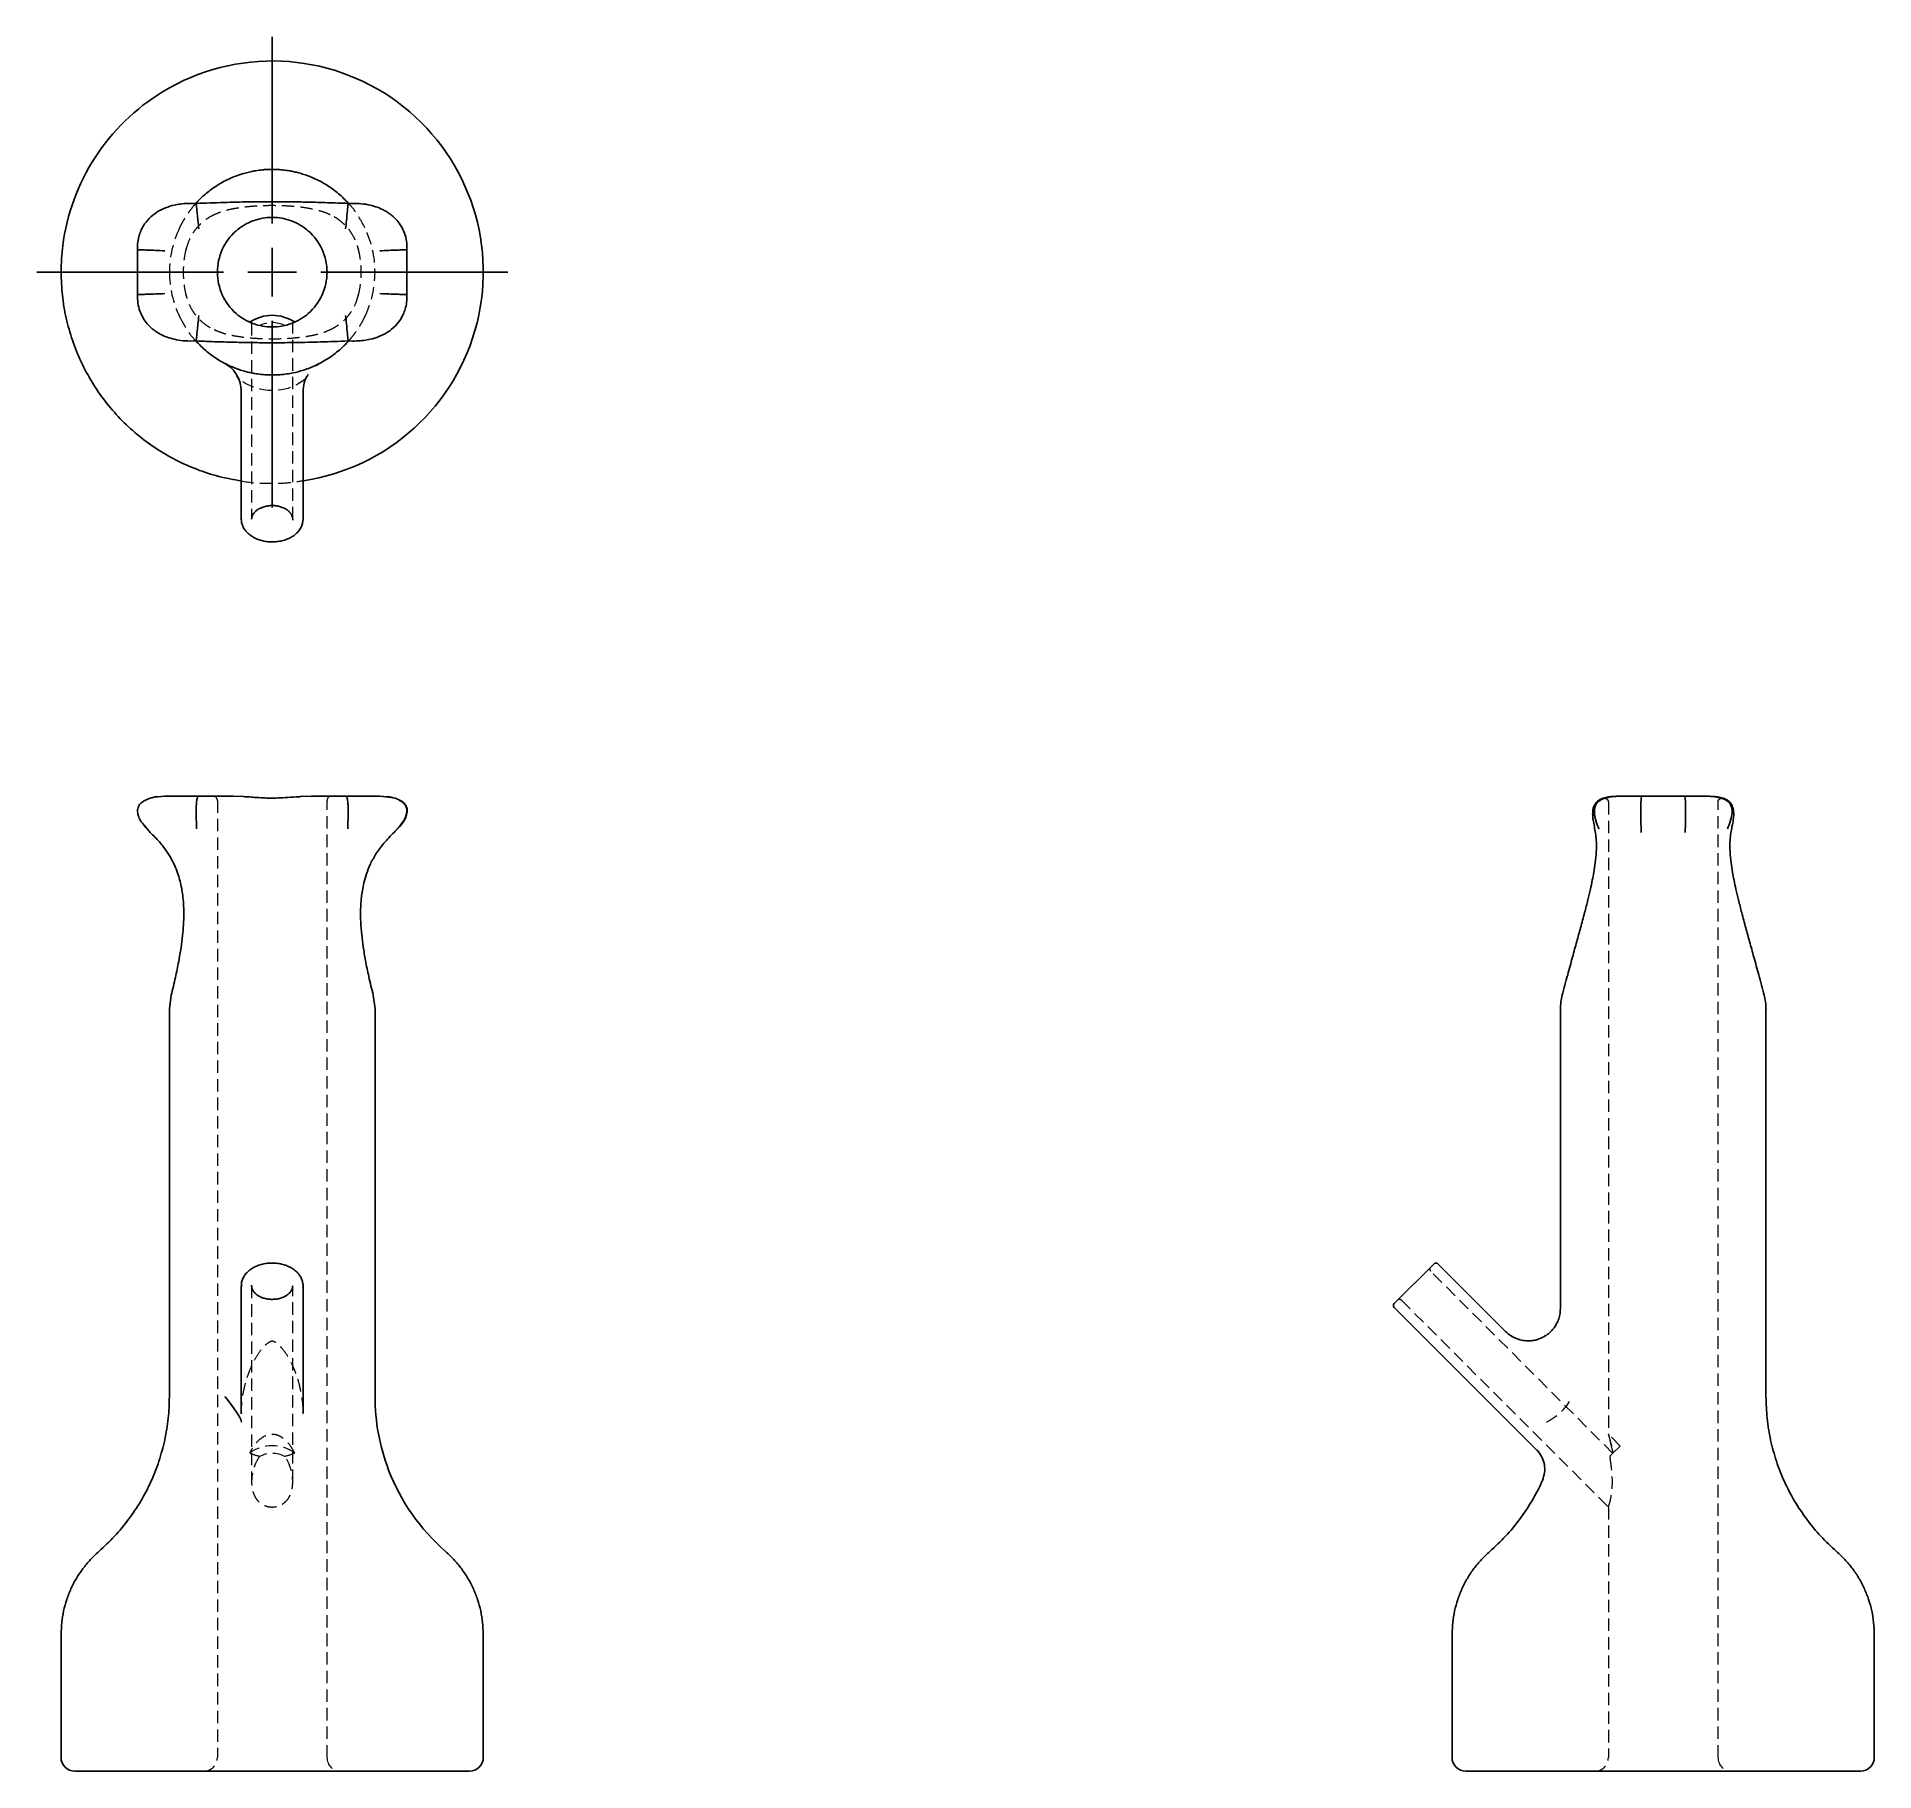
# Model space of a CAD drawing. Header units: millimetres. Extents: x 59 to 247, y 7 to 185.
import ezdxf

# ---------------------------------------------------------------- set-up
doc = ezdxf.new("R2010")
doc.units = ezdxf.units.MM
doc.linetypes.add('HIDDEN', pattern=[1.905, 1.27, -0.635])
doc.layers.add('10', color=7, linetype='Continuous')

# ---------------------------------------------------------------- blocks, each defined once
blk = doc.blocks.new('SW_CENTERMARKSYMBOL_0')
at = {"layer": '10', "color": 0}
for p, q in [((0, 5), (0, 24.14)), ((0, 0), (0, 2.5)), ((-5, 0), (-24.14, 0)), ((0, 0), (-2.5, 0)), ((0, 0), (0, -2.5)), ((0, 0), (2.5, 0)), ((5, 0), (24.14, 0)), ((0, -5), (0, -24.14))]:
    blk.add_line(p, q, dxfattribs=at)

msp = doc.modelspace()

# ---------------------------------------------------------------- linework, layer by layer
at = {"color": 7, "linetype": 'HIDDEN', "lineweight": 18}
for p, q in [((89.5, 166.34), (89.43, 166.38)), ((74.3, 163.24), (74.24, 162.95)), ((91.91, 162.94), (91.86, 163.24)), ((74.24, 158.42), (74.3, 158.13)), ((91.86, 158.13), (91.91, 158.42)), ((76.64, 155.04), (76.73, 154.99)), ((80.97, 155.48), (80.97, 135.35)), ((85.18, 135.35), (85.18, 155.47)), ((87.91, 151.32), (87.84, 151.28)), ((79.68, 149.66), (79.5, 150)), ((79.68, 149.72), (79.68, 149.71)), ((79.94, 148.73), (79.8, 149.27)), ((71.27, 106.91), (71.18, 106.9)), ((77.46, 106.54), (77.46, 8.41)), ((87.01, 106.94), (87.06, 106.96)), ((88.7, 8.41), (88.7, 106.54)), ((94.89, 106.91), (94.96, 106.9)), ((219.71, 106.77), (219.7, 106.77)), ((220.07, 106.35), (220.07, 41.54)), ((231.31, 8.41), (231.31, 106.35)), ((231.67, 106.77), (231.67, 106.77)), ((70.02, 103.87), (70.1, 103.8)), ((96.11, 103.84), (96.06, 103.79)), ((79.92, 56.76), (79.93, 56.67)), ((80.97, 56.78), (80.97, 36.65)), ((85.18, 36.66), (85.18, 56.78)), ((220.52, 39.59), (201.84, 58.27)), ((198.86, 55.29), (220.07, 34.09)), ((221.27, 40.34), (220.07, 41.54)), ((220.21, 39.29), (220.56, 39.63)), ((221.27, 40.34), (220.56, 39.63)), ((220.21, 39.29), (220.24, 39.12)), ((220.07, 34.09), (220.07, 8.41))]:
    msp.add_line(p, q, dxfattribs=at)
at = {"color": 7, "linetype": 'Continuous', "lineweight": 25}
for p, q in [((69.27, 162.99), (69.27, 158.39)), ((96.89, 158.39), (96.89, 162.99)), ((78.24, 151.32), (78.25, 151.3)), ((87.91, 151.32), (87.61, 151.11)), ((87.73, 151.21), (87.85, 151.29)), ((86.72, 150.12), (86.66, 150.01)), ((79.91, 148.45), (79.91, 135.35)), ((86.24, 135.35), (86.24, 148.44)), ((79.91, 135.35), (79.92, 135.25)), ((85.18, 135.35), (85.18, 135.28)), ((86.22, 135.14), (86.24, 135.35)), ((86.22, 135.16), (86.24, 135.35)), ((72.03, 106.96), (71.02, 106.87)), ((72.06, 106.96), (71.27, 106.91)), ((94.1, 106.96), (94.89, 106.91)), ((95.28, 106.84), (94.13, 106.96)), ((69.97, 103.95), (70.56, 103.26)), ((70.1, 103.8), (70.61, 103.26)), ((96.06, 103.79), (95.55, 103.26)), ((72.72, 86.56), (72.54, 85.15)), ((72.54, 85.18), (72.54, 45.43)), ((93.62, 85.15), (93.44, 86.56)), ((93.62, 45.43), (93.62, 85.16)), ((215.15, 85.18), (215.15, 54.43)), ((236.22, 45.43), (236.22, 85.18)), ((202.19, 59.02), (198.12, 54.95)), ((209.51, 52.09), (202.59, 59.02)), ((79.91, 56.78), (79.91, 43.69)), ((79.91, 56.78), (79.92, 56.68)), ((80.97, 56.78), (80.97, 56.83)), ((85.18, 56.78), (85.18, 56.72)), ((86.22, 56.59), (86.24, 56.78)), ((86.24, 43.69), (86.24, 56.78)), ((198.12, 54.55), (212.73, 39.93)), ((79.92, 43.69), (79.92, 43.74)), ((86.23, 43.76), (86.23, 43.69)), ((243.45, 29.53), (243.45, 29.53)), ((61.44, 21.05), (61.44, 8.41)), ((104.72, 8.41), (104.72, 21.05)), ((204.05, 21.05), (204.05, 8.41)), ((247.33, 8.41), (247.33, 21.05)), ((62.84, 7), (103.31, 7)), ((205.45, 7), (225.69, 7)), ((225.69, 7), (245.92, 7))]:
    msp.add_line(p, q, dxfattribs=at)
at = {"color": 7, "linetype": 'HIDDEN', "lineweight": 18, "flags": 128}
msp.add_lwpolyline([(86.47, 149.71), (86.5, 149.77), (86.44, 149.73), (86.34, 149.65), (86.19, 149.53), (86.03, 149.42), (85.86, 149.31), (85.71, 149.22), (85.56, 149.14), (85.17, 148.96), (84.67, 148.78), (84.04, 148.63), (83.34, 148.55), (82.71, 148.56), (82.18, 148.62), (81.88, 148.68), (81.62, 148.74), (81.35, 148.82), (80.84, 149.02), (80.55, 149.16), (80.26, 149.32), (80.01, 149.49), (79.8, 149.64), (79.69, 149.73), (79.69, 149.73)], dxfattribs=at)
at = {"color": 7, "linetype": 'Continuous', "lineweight": 25}
for centre, radius, start, end in [((83.09, 160.71), 21.63, 278.3686, 121.3708), ((83.08, 160.69), 5.62, 131.2057, 228.7943), ((83.08, 160.69), 5.62, 311.2057, 48.7943), ((83.08, 152.22), 4.05, 55.3341, 124.6169), ((202.39, 58.82), 0.281, 44.9961, 134.9961), ((198.31, 54.75), 0.281, 134.9961, 224.9961), ((62.84, 8.41), 1.41, 180, 270), ((103.31, 8.41), 1.41, 270, 0), ((205.45, 8.41), 1.41, 180, 270), ((245.92, 8.41), 1.41, 270, 0)]:
    msp.add_arc(centre, radius, start, end, dxfattribs=at)
at = {"color": 7, "linetype": 'HIDDEN', "lineweight": 18}
for centre, radius, start, end in [((83.08, 152.72), 2.8, 62.8001, 117.1487), ((77.04, 106.54), 0.422, 0, 90), ((89.12, 106.54), 0.422, 90, 180), ((202.04, 58.47), 0.281, 134.9961, 224.9961), ((198.66, 55.09), 0.281, 44.9961, 134.9961), ((83.08, 36.3), 4.06, 55.3383, 124.6127), ((83.08, 36.79), 2.8, 62.8036, 117.1452), ((76.05, 8.41), 1.41, 270, 0), ((90.1, 8.41), 1.41, 180, 270), ((218.66, 8.41), 1.41, 270, 0), ((232.71, 8.41), 1.41, 180, 270)]:
    msp.add_arc(centre, radius, start, end, dxfattribs=at)
for start_param, end_param in [(4.28943, 4.482092), (4.941793, 5.134493)]:
    msp.add_ellipse((83.08, 44.76), major_axis=(5.62, 0), ratio=0.999863, start_param=start_param, end_param=end_param, dxfattribs=at)
at = {"color": 7, "linetype": 'Continuous', "lineweight": 25}
for points, knots in [([(71.83, 179.17), (69.06, 177.49), (64.3, 172.86), (61.7, 165.75), (61.44, 161.6), (61.44, 160.69)], [-4.165733, -4.165733, -4.165733, -4.165733, -3.716934, -3.268135, -3.141598, -3.141598, -3.141598, -3.141598]), ([(90.88, 167.76), (90.56, 168.1), (89.89, 168.78), (88.91, 169.48), (88.08, 169.97), (87.47, 170.27), (86.89, 170.52), (86.33, 170.71), (85.82, 170.87), (85.34, 170.98), (84.81, 171.09), (84.27, 171.16), (83.75, 171.21), (83.36, 171.22), (83.07, 171.23), (82.78, 171.22), (82.39, 171.21), (81.86, 171.16), (81.1, 171.05), (80.08, 170.81), (78.8, 170.35), (77.66, 169.76), (76.79, 169.15), (76.23, 168.7), (75.8, 168.31), (75.49, 168), (75.32, 167.81), (75.25, 167.74)], [0, 0, 0, 0, 0.078645, 0.162634, 0.203925, 0.242558, 0.278533, 0.311851, 0.34251, 0.370512, 0.395855, 0.433805, 0.463615, 0.485285, 0.498812, 0.513084, 0.535284, 0.565413, 0.60347, 0.666527, 0.743658, 0.834853, 0.883732, 0.924599, 0.957453, 0.982293, 1, 1, 1, 1]), ([(75.29, 167.74), (75, 167.74), (74.46, 167.75), (73.71, 167.69), (72.94, 167.56), (72.12, 167.3), (71.22, 166.86), (70.45, 166.22), (69.94, 165.58), (69.63, 165), (69.42, 164.45), (69.27, 163.76), (69.27, 163.26), (69.27, 162.99)], [0, 0, 0, 0, 0.099619, 0.186079, 0.259156, 0.366678, 0.48104, 0.599168, 0.707963, 0.759782, 0.825967, 0.907199, 1, 1, 1, 1]), ([(90.87, 167.74), (90.16, 167.76), (88.79, 167.82), (86.78, 167.87), (84.84, 167.91), (82.82, 167.92), (80.58, 167.9), (78.03, 167.84), (76.24, 167.77), (75.29, 167.74)], [0, 0, 0, 0, 0.136257, 0.265109, 0.386242, 0.510343, 0.654067, 0.817499, 1, 1, 1, 1]), ([(75.29, 167.72), (75.29, 167.72), (75.29, 167.73), (75.31, 167.55), (75.34, 167.18), (75.4, 166.65), (75.47, 165.94), (75.52, 165.41), (75.55, 165.12)], [0, 0, 0, 0, 0.1062992, 0.2452177, 0.3841412, 0.5454519, 0.7463419, 1, 1, 1, 1]), ([(90.61, 165.12), (90.64, 165.41), (90.69, 165.94), (90.76, 166.65), (90.81, 167.18), (90.85, 167.55), (90.87, 167.73), (90.87, 167.72), (90.87, 167.72)], [0, 0, 0, 0, 0.253911, 0.455001, 0.616472, 0.755534, 0.894591, 1, 1, 1, 1]), ([(96.89, 162.99), (96.89, 163.28), (96.88, 163.86), (96.67, 164.68), (96.33, 165.39), (95.92, 165.96), (95.51, 166.38), (95.11, 166.69), (94.75, 166.93), (94.29, 167.18), (93.68, 167.42), (92.87, 167.63), (91.93, 167.75), (91.24, 167.74), (90.87, 167.74)], [0, 0, 0, 0, 0.101041, 0.19869, 0.288927, 0.36863, 0.436861, 0.493854, 0.540581, 0.584854, 0.67454, 0.765727, 0.870865, 1, 1, 1, 1]), ([(79.38, 164.91), (79.88, 165.36), (81.06, 166.06), (83.08, 166.43), (85.1, 166.06), (86.27, 165.36), (86.78, 164.91)], [0, 0, 0, 0, 0.1547904, 0.3095808, 0.4643719, 0.619163, 0.619163, 0.619163, 0.619163]), ([(72.06, 162.88), (71.74, 162.9), (71.15, 162.92), (70.33, 162.95), (69.78, 162.97), (69.47, 162.98), (69.33, 162.98), (69.27, 162.99), (69.28, 162.99), (69.28, 162.99)], [0, 0, 0, 0, 0.271468, 0.509942, 0.708912, 0.795905, 0.878381, 0.961033, 1, 1, 1, 1]), ([(94.1, 162.88), (94.42, 162.9), (95.01, 162.92), (95.82, 162.95), (96.38, 162.97), (96.68, 162.98), (96.82, 162.98), (96.89, 162.99), (96.88, 162.99), (96.88, 162.99)], [0, 0, 0, 0, 0.271206, 0.509381, 0.70809, 0.794995, 0.877378, 0.959922, 1, 1, 1, 1]), ([(61.44, 160.69), (61.46, 159.9), (61.51, 158.32), (61.92, 155.97), (62.56, 153.69), (63.45, 151.49), (64.57, 149.39), (65.91, 147.44), (67.47, 145.64), (69.21, 144.02), (71.11, 142.61), (73.16, 141.4), (75.33, 140.44), (77.58, 139.7), (79.14, 139.42), (79.91, 139.28)], [0, 0, 0, 0, 0.07694, 0.153879, 0.230819, 0.307759, 0.384699, 0.461638, 0.538578, 0.615518, 0.692457, 0.769397, 0.846337, 0.923277, 1, 1, 1, 1]), ([(72.06, 158.49), (71.74, 158.48), (71.15, 158.45), (70.33, 158.43), (69.78, 158.41), (69.47, 158.39), (69.33, 158.39), (69.27, 158.39), (69.28, 158.39), (69.28, 158.39)], [0, 0, 0, 0, 0.271206, 0.509381, 0.708091, 0.794995, 0.877379, 0.959923, 1, 1, 1, 1]), ([(69.27, 158.39), (69.27, 158.09), (69.27, 157.51), (69.49, 156.69), (69.83, 155.98), (70.23, 155.42), (70.65, 154.99), (71.05, 154.68), (71.41, 154.44), (71.87, 154.19), (72.48, 153.95), (73.29, 153.74), (74.23, 153.62), (74.91, 153.63), (75.29, 153.64)], [0, 0, 0, 0, 0.10104, 0.19869, 0.288927, 0.36863, 0.436861, 0.493854, 0.540581, 0.584854, 0.67454, 0.765727, 0.870865, 1, 1, 1, 1]), ([(90.87, 153.64), (91.16, 153.63), (91.7, 153.62), (92.45, 153.68), (93.22, 153.82), (94.04, 154.07), (94.94, 154.52), (95.71, 155.15), (96.22, 155.79), (96.53, 156.38), (96.74, 156.92), (96.89, 157.61), (96.89, 158.12), (96.89, 158.39)], [0, 0, 0, 0, 0.099649, 0.186122, 0.259219, 0.366828, 0.481385, 0.599122, 0.707733, 0.7596, 0.825843, 0.907137, 1, 1, 1, 1]), ([(94.1, 158.49), (94.42, 158.48), (95.01, 158.45), (95.82, 158.43), (96.38, 158.41), (96.68, 158.39), (96.82, 158.39), (96.89, 158.39), (96.88, 158.39), (96.88, 158.39)], [0, 0, 0, 0, 0.2714672, 0.5099415, 0.7089109, 0.7959039, 0.8783804, 0.961032, 1, 1, 1, 1]), ([(83.08, 155.07), (82.41, 155.07), (81.06, 155.31), (79.88, 156.01), (79.38, 156.46)], [0.3095816, 0.3095816, 0.3095816, 0.3095816, 0.4643719, 0.619163, 0.619163, 0.619163, 0.619163]), ([(86.78, 156.46), (86.27, 156.01), (85.1, 155.31), (83.75, 155.07), (83.08, 155.07)], [0, 0, 0, 0, 0.1547904, 0.3095808, 0.3095808, 0.3095808, 0.3095808]), ([(75.55, 156.25), (75.52, 155.96), (75.47, 155.43), (75.4, 154.73), (75.34, 154.19), (75.31, 153.82), (75.29, 153.64), (75.29, 153.65), (75.29, 153.65)], [0, 0, 0, 0, 0.253911, 0.455002, 0.616473, 0.755535, 0.894592, 1, 1, 1, 1]), ([(90.61, 156.25), (90.64, 155.96), (90.69, 155.43), (90.76, 154.73), (90.81, 154.19), (90.85, 153.82), (90.87, 153.64), (90.87, 153.65), (90.87, 153.65)], [0, 0, 0, 0, 0.253825, 0.454869, 0.616327, 0.75534, 0.894356, 1, 1, 1, 1]), ([(75.28, 153.61), (75.6, 153.28), (76.27, 152.59), (77.24, 151.89), (78.08, 151.4), (78.69, 151.1), (79.27, 150.85), (79.82, 150.66), (80.34, 150.5), (80.82, 150.39), (81.35, 150.29), (81.89, 150.21), (82.41, 150.17), (82.79, 150.15), (83.08, 150.15), (83.38, 150.15), (83.77, 150.17), (84.3, 150.21), (85.06, 150.32), (86.08, 150.56), (87.36, 151.02), (88.5, 151.62), (89.37, 152.22), (89.93, 152.67), (90.36, 153.06), (90.66, 153.36), (90.82, 153.54), (90.88, 153.61)], [0, 0, 0, 0, 0.078823, 0.163003, 0.204387, 0.243107, 0.279164, 0.312557, 0.343286, 0.371351, 0.396752, 0.434788, 0.464666, 0.486384, 0.499942, 0.514246, 0.536497, 0.566694, 0.604837, 0.668037, 0.745343, 0.836744, 0.885733, 0.926693, 0.959622, 0.984518, 1, 1, 1, 1]), ([(75.29, 153.64), (76, 153.61), (77.37, 153.55), (79.38, 153.5), (81.32, 153.46), (83.34, 153.45), (85.58, 153.47), (88.13, 153.53), (89.92, 153.6), (90.87, 153.64)], [0, 0, 0, 0, 0.136256, 0.265105, 0.386237, 0.510346, 0.654057, 0.81746, 1, 1, 1, 1]), ([(79.5, 150), (79.45, 150.11), (79.27, 150.47), (78.84, 150.94), (78.44, 151.2), (78.24, 151.32)], [0, 0, 0, 0, 0.172664, 0.581678, 1, 1, 1, 1]), ([(79.45, 150.14), (79.52, 150.01), (79.66, 149.75), (79.86, 149.2), (79.89, 148.75), (79.91, 148.45)], [0, 0, 0, 0, 0.24654, 0.496026, 1, 1, 1, 1]), ([(86.24, 148.45), (86.26, 148.75), (86.29, 149.2), (86.48, 149.69), (86.58, 149.92), (86.63, 150), (86.64, 150.02)], [0, 0, 0, 0, 0.542122, 0.815276, 0.962697, 1, 1, 1, 1]), ([(80.97, 135.35), (80.97, 135.39), (80.98, 135.53), (81.05, 135.76), (81.22, 136.03), (81.47, 136.27), (81.78, 136.47), (82.15, 136.62), (82.55, 136.72), (82.98, 136.77), (83.41, 136.75), (83.82, 136.68), (84.21, 136.55), (84.54, 136.37), (84.82, 136.15), (85.02, 135.91), (85.14, 135.65), (85.19, 135.44), (85.18, 135.32), (85.17, 135.29)], [0, 0, 0, 0, 0.031054, 0.098709, 0.164855, 0.228814, 0.291625, 0.354056, 0.416401, 0.478759, 0.54112, 0.603408, 0.665523, 0.727429, 0.789207, 0.851058, 0.913577, 0.977801, 1, 1, 1, 1]), ([(79.93, 135.24), (79.93, 135.17), (79.94, 134.96), (80.05, 134.64), (80.25, 134.28), (80.53, 133.96), (80.88, 133.67), (81.29, 133.42), (81.75, 133.23), (82.25, 133.1), (82.77, 133.03), (83.3, 133.03), (83.83, 133.09), (84.33, 133.21), (84.8, 133.39), (85.23, 133.63), (85.59, 133.92), (85.88, 134.25), (86.09, 134.62), (86.2, 134.92), (86.21, 135.1), (86.22, 135.14)], [0, 0, 0, 0, 0.030483, 0.084526, 0.138804, 0.19369, 0.249239, 0.305277, 0.361577, 0.417968, 0.474371, 0.530789, 0.587249, 0.643778, 0.700406, 0.757143, 0.813922, 0.870552, 0.926741, 0.982195, 1, 1, 1, 1]), ([(71.27, 106.92), (71.14, 106.9), (70.95, 106.87), (70.68, 106.79), (70.5, 106.73), (70.34, 106.67), (70.22, 106.61), (70.03, 106.53), (69.82, 106.42), (69.62, 106.27), (69.49, 106.12), (69.4, 105.97), (69.32, 105.78), (69.27, 105.54), (69.28, 105.2), (69.4, 104.79), (69.67, 104.29), (69.95, 103.96), (70.1, 103.78)], [0, 0, 0, 0, 0.153459, 0.213714, 0.264186, 0.287716, 0.311697, 0.337582, 0.407455, 0.462765, 0.496864, 0.52518, 0.559978, 0.60728, 0.670039, 0.752948, 0.861758, 1, 1, 1, 1]), ([(75.55, 106.96), (75.15, 106.96), (74.76, 106.96), (73.97, 106.96), (73.58, 106.96), (73.04, 106.96), (72.87, 106.96), (72.57, 106.96), (72.43, 106.96), (72.22, 106.96), (72.15, 106.96), (72.06, 106.96), (72.04, 106.96), (72.06, 106.96)], [0, 0, 0, 0, 0.25, 0.25, 0.5, 0.5, 0.625, 0.625, 0.75, 0.75, 0.875, 0.875, 1, 1, 1, 1]), ([(75.55, 106.96), (75.49, 106.96), (75.4, 106.86), (75.31, 106.37), (75.28, 105.42), (75.3, 104.32), (75.33, 103.63)], [0, 0, 0, 0, 0.214286, 0.428571, 0.714286, 1, 1, 1, 1]), ([(85.98, 106.92), (85.92, 106.91), (85.52, 106.89), (84.75, 106.84), (83.75, 106.78), (82.9, 106.76), (82.08, 106.79), (81.31, 106.84), (80.67, 106.89), (80.35, 106.91), (80.23, 106.91)], [0, 0, 0, 0, 0.032605, 0.237478, 0.405514, 0.53816, 0.659128, 0.811896, 0.932547, 1, 1, 1, 1]), ([(90.61, 106.96), (90.67, 106.96), (90.76, 106.86), (90.83, 106.47), (90.86, 105.94), (90.88, 105.15), (90.85, 104.32), (90.82, 103.63)], [0, 0, 0, 0, 0.214286, 0.428571, 0.571429, 0.714286, 1, 1, 1, 1]), ([(94.1, 106.96), (94.11, 106.96), (94.1, 106.96), (94.01, 106.96), (93.94, 106.96), (93.72, 106.96), (93.59, 106.96), (93.29, 106.96), (93.12, 106.96), (92.58, 106.96), (92.19, 106.96), (91.6, 106.96), (91.4, 106.96), (91.01, 106.96), (90.81, 106.96), (90.61, 106.96)], [0, 0, 0, 0, 0.125, 0.125, 0.25, 0.25, 0.375, 0.375, 0.5, 0.5, 0.75, 0.75, 0.875, 0.875, 1, 1, 1, 1]), ([(96.06, 103.78), (96.28, 104.05), (96.59, 104.43), (96.81, 104.98), (96.88, 105.31), (96.88, 105.59), (96.82, 105.83), (96.74, 106.01), (96.6, 106.2), (96.48, 106.3), (96.36, 106.39), (96.26, 106.47), (96.03, 106.62), (95.61, 106.81), (95.16, 106.88), (94.89, 106.92)], [0, 0, 0, 0, 0.2256, 0.309726, 0.377043, 0.431331, 0.477011, 0.516658, 0.55202, 0.614268, 0.629106, 0.645352, 0.685829, 0.811099, 1, 1, 1, 1]), ([(95.59, 103.26), (95.87, 103.54), (96.33, 104.01), (96.77, 104.72), (96.92, 105.26), (96.92, 105.69), (96.8, 106.02), (96.6, 106.28), (96.36, 106.49), (96.15, 106.56), (96.05, 106.59)], [0, 0, 0, 0, 0.279907, 0.473556, 0.599059, 0.681168, 0.779174, 0.843456, 0.922564, 1, 1, 1, 1]), ([(96.14, 106.54), (96.26, 106.49), (96.46, 106.39), (96.68, 106.15), (96.83, 105.89), (96.89, 105.6), (96.9, 105.36), (96.85, 105.22), (96.84, 105.18)], [0, 0, 0, 0, 0.218683, 0.39946, 0.570852, 0.742608, 0.923458, 1, 1, 1, 1]), ([(219.5, 106.75), (219.49, 106.74), (219.35, 106.7), (219.14, 106.59), (218.88, 106.39), (218.66, 106.13), (218.52, 105.79), (218.46, 105.41), (218.45, 105), (218.5, 104.47), (218.58, 104.07), (218.63, 103.85)], [0, 0, 0, 0, 0.0120438, 0.1288794, 0.2061812, 0.2995177, 0.4335921, 0.5248987, 0.6411661, 0.7941662, 1, 1, 1, 1]), ([(221.43, 106.96), (221.4, 106.96), (221.29, 106.96), (221.02, 106.96), (220.59, 106.94), (220.13, 106.88), (219.71, 106.78), (219.36, 106.63), (219.09, 106.46), (218.89, 106.26), (218.75, 106.03), (218.66, 105.77), (218.62, 105.48), (218.63, 105.17), (218.68, 104.84), (218.74, 104.64), (218.77, 104.53)], [0, 0, 0, 0, 0.026614, 0.131215, 0.241053, 0.338718, 0.424051, 0.496548, 0.557607, 0.612296, 0.664087, 0.716021, 0.77216, 0.836393, 0.911861, 1, 1, 1, 1]), ([(223.49, 106.96), (223.29, 106.96), (222.89, 106.96), (222.33, 106.96), (221.89, 106.96), (221.58, 106.96), (221.47, 106.96), (221.43, 106.96)], [0, 0, 0, 0, 0.20656, 0.411923, 0.617496, 0.823583, 1, 1, 1, 1]), ([(223.49, 106.96), (223.47, 106.96), (223.43, 106.84), (223.39, 106.17), (223.38, 104.88), (223.42, 103.77), (223.44, 103.26)], [0, 0, 0, 0, 0.214286, 0.428571, 0.714286, 1, 1, 1, 1]), ([(227.88, 106.96), (227.9, 106.96), (227.94, 106.84), (227.99, 106.17), (227.99, 105.23), (227.97, 104.18), (227.95, 103.64), (227.94, 103.26)], [0, 0, 0, 0, 0.214286, 0.428571, 0.714286, 0.785714, 1, 1, 1, 1]), ([(229.95, 106.96), (229.9, 106.96), (229.8, 106.96), (229.48, 106.96), (229.04, 106.96), (228.48, 106.96), (228.08, 106.96), (227.88, 106.96)], [0, 0, 0, 0, 0.1805099, 0.3864883, 0.5910008, 0.7949137, 1, 1, 1, 1]), ([(232.62, 104.57), (232.65, 104.68), (232.7, 104.88), (232.75, 105.21), (232.75, 105.52), (232.71, 105.8), (232.61, 106.06), (232.47, 106.28), (232.27, 106.47), (232, 106.64), (231.64, 106.78), (231.22, 106.88), (230.77, 106.94), (230.3, 106.96), (230.07, 106.96), (229.95, 106.96)], [0, 0, 0, 0, 0.086429, 0.160482, 0.223845, 0.279644, 0.331665, 0.38379, 0.438914, 0.500657, 0.574138, 0.660737, 0.760036, 0.871717, 1, 1, 1, 1]), ([(232.74, 103.85), (232.79, 104.09), (232.88, 104.51), (232.93, 105.06), (232.9, 105.5), (232.83, 105.84), (232.7, 106.14), (232.48, 106.41), (232.19, 106.62), (231.96, 106.71), (231.87, 106.75)], [0, 0, 0, 0, 0.222811, 0.3794, 0.492231, 0.609125, 0.686515, 0.77985, 0.913826, 1, 1, 1, 1]), ([(218.63, 103.85), (218.71, 103.4), (218.86, 102.55), (218.85, 101.3), (218.74, 100.18), (218.59, 99.21), (218.42, 98.31), (218.21, 97.37), (217.95, 96.27), (217.61, 94.94), (217.23, 93.52), (216.81, 92), (216.37, 90.4), (215.87, 88.56), (215.51, 87.25), (215.32, 86.55)], [0, 0, 0, 0, 0.076379, 0.146328, 0.210119, 0.265644, 0.312207, 0.364824, 0.42825, 0.504609, 0.596498, 0.677474, 0.770494, 0.87733, 1, 1, 1, 1]), ([(218.77, 104.55), (218.77, 104.52), (218.84, 104.2), (218.97, 103.9), (219.1, 103.63)], [0, 0, 0, 0, 0.097756, 1, 1, 1, 1]), ([(232.62, 104.64), (232.61, 104.58), (232.54, 104.23), (232.4, 103.9), (232.27, 103.63)], [0, 0, 0, 0, 0.171543, 1, 1, 1, 1]), ([(236.05, 86.55), (235.86, 87.25), (235.51, 88.56), (235, 90.4), (234.56, 92), (234.14, 93.52), (233.76, 94.94), (233.42, 96.27), (233.16, 97.37), (232.95, 98.31), (232.78, 99.21), (232.63, 100.18), (232.53, 101.3), (232.51, 102.55), (232.66, 103.4), (232.74, 103.85)], [0, 0, 0, 0, 0.12267, 0.229506, 0.322526, 0.403502, 0.495391, 0.57175, 0.635176, 0.687793, 0.734356, 0.789881, 0.853672, 0.923621, 1, 1, 1, 1]), ([(70.56, 103.26), (70.89, 102.94), (71.5, 102.34), (72.22, 101.4), (72.75, 100.54), (73.15, 99.72), (73.44, 98.97), (73.65, 98.23), (73.8, 97.52), (73.92, 96.75), (74, 95.89), (74.03, 94.89), (73.99, 93.79), (73.89, 92.62), (73.73, 91.37), (73.49, 89.94), (73.15, 88.31), (72.87, 87.16), (72.72, 86.55)], [0, 0, 0, 0, 0.077371, 0.143205, 0.199378, 0.246832, 0.296748, 0.333992, 0.377933, 0.418202, 0.465758, 0.521839, 0.588031, 0.649576, 0.720051, 0.800848, 0.893561, 1, 1, 1, 1]), ([(93.44, 86.55), (93.28, 87.19), (92.99, 88.37), (92.65, 90.03), (92.41, 91.45), (92.25, 92.78), (92.15, 94), (92.13, 95.1), (92.17, 95.93), (92.23, 96.63), (92.32, 97.31), (92.48, 98.12), (92.74, 99.03), (93.14, 100.04), (93.72, 101.1), (94.54, 102.21), (95.23, 102.9), (95.59, 103.26)], [0, 0, 0, 0, 0.110593, 0.204936, 0.285388, 0.353965, 0.42982, 0.490802, 0.53938, 0.570522, 0.608771, 0.655158, 0.708748, 0.769089, 0.836562, 0.912653, 1, 1, 1, 1]), ([(215.34, 86.6), (215.29, 86.36), (215.17, 85.88), (215.16, 85.38), (215.15, 85.14)], [0, 0, 0, 0, 0.500106, 1, 1, 1, 1]), ([(236.23, 85.14), (236.22, 85.38), (236.2, 85.88), (236.08, 86.36), (236.03, 86.6)], [0, 0, 0, 0, 0.499894, 1, 1, 1, 1]), ([(86.2, 57.09), (86.18, 57.19), (86.14, 57.42), (85.96, 57.75), (85.71, 58.09), (85.38, 58.39), (84.99, 58.65), (84.54, 58.85), (84.05, 59), (83.53, 59.09), (83, 59.11), (82.47, 59.07), (81.96, 58.97), (81.48, 58.8), (81.04, 58.58), (80.66, 58.3), (80.34, 57.98), (80.11, 57.62), (79.96, 57.24), (79.9, 56.95), (79.92, 56.79), (79.92, 56.76)], [0, 0, 0, 0, 0.041444, 0.095323, 0.149732, 0.204816, 0.260449, 0.316402, 0.372489, 0.428596, 0.484713, 0.540862, 0.597073, 0.653376, 0.709788, 0.766275, 0.822677, 0.878729, 0.934121, 0.988699, 1, 1, 1, 1]), ([(85.17, 56.72), (85.17, 56.66), (85.16, 56.51), (85.04, 56.26), (84.84, 56), (84.56, 55.78), (84.23, 55.6), (83.84, 55.46), (83.43, 55.39), (83, 55.37), (82.57, 55.41), (82.16, 55.51), (81.8, 55.66), (81.49, 55.85), (81.24, 56.08), (81.07, 56.33), (80.98, 56.57), (80.97, 56.72), (80.97, 56.78)], [0, 0, 0, 0, 0.0458389, 0.1152015, 0.1822515, 0.247452, 0.3118596, 0.3760572, 0.4402109, 0.5043857, 0.5685395, 0.6325708, 0.6964004, 0.7600283, 0.8235836, 0.8874082, 0.9523122, 1, 1, 1, 1]), ([(86.24, 56.78), (86.24, 56.86), (86.24, 56.96), (86.21, 57.06), (86.2, 57.09)], [0, 0, 0, 0, 0.714888, 1, 1, 1, 1]), ([(215.15, 54.43), (215.14, 54.22), (215.11, 53.81), (214.94, 53.25), (214.72, 52.77), (214.43, 52.36), (214.11, 52.01), (213.77, 51.74), (213.35, 51.48), (212.89, 51.28), (212.36, 51.15), (211.86, 51.11), (211.29, 51.16), (210.68, 51.32), (210.06, 51.61), (209.7, 51.93), (209.51, 52.09)], [0, 0, 0, 0, 0.082293, 0.157161, 0.224464, 0.284132, 0.351871, 0.406234, 0.451437, 0.541311, 0.59808, 0.662754, 0.735326, 0.815705, 0.903913, 1, 1, 1, 1]), ([(72.54, 45.43), (72.52, 44.68), (72.47, 43.18), (72.09, 40.95), (71.5, 38.78), (70.68, 36.68), (69.64, 34.68), (68.39, 32.81), (66.95, 31.06), (65.85, 30.04), (65.3, 29.53)], [0, 0, 0, 0, 0.124993, 0.249993, 0.374997, 0.499983, 0.624957, 0.749959, 0.874984, 1, 1, 1, 1]), ([(79.94, 42.8), (79.77, 43.44), (79.09, 44.31), (78.25, 45.41), (78.25, 45.42), (78.24, 45.43)], [-0.0016139, -0.0016139, -0.0016139, -0.0016139, 0.2050038, 0.2050038, 0.2066177, 0.2066177, 0.2066177, 0.2066177]), ([(93.62, 45.43), (93.62, 42.86), (94.73, 36.85), (98.27, 31.78), (100.86, 29.53)], [0.2070353, 0.2070353, 0.2070353, 0.2070353, 0.5468773, 1, 1, 1, 1]), ([(243.46, 29.53), (242.91, 30.04), (241.81, 31.06), (240.38, 32.81), (239.13, 34.68), (238.08, 36.68), (237.26, 38.78), (236.67, 40.95), (236.29, 43.18), (236.25, 44.68), (236.22, 45.43)], [0, 0, 0, 0, 0.124992, 0.249987, 0.374987, 0.499969, 0.624943, 0.749949, 0.874979, 1, 1, 1, 1]), ([(212.72, 39.94), (212.91, 39.72), (213.27, 39.29), (213.54, 38.47), (213.58, 37.61), (213.39, 37.07), (213.3, 36.8)], [0, 0, 0, 0, 0.249981, 0.499996, 0.749932, 1, 1, 1, 1]), ([(213.3, 36.8), (213.28, 36.77), (213, 36.03), (212.23, 34.69), (211, 32.8), (209.56, 31.06), (208.46, 30.04), (207.91, 29.53)], [0, 0, 0, 0, 0.012823, 0.259562, 0.506354, 0.753186, 1, 1, 1, 1]), ([(65.3, 29.53), (65.01, 29.26), (64.42, 28.71), (63.66, 27.78), (62.99, 26.79), (62.43, 25.72), (61.99, 24.6), (61.68, 23.44), (61.48, 22.25), (61.45, 21.45), (61.44, 21.05)], [0, 0, 0, 0, 0.1250144, 0.2500375, 0.3750396, 0.5000142, 0.6250009, 0.7500055, 0.8750059, 1, 1, 1, 1]), ([(104.71, 21.05), (104.7, 21.45), (104.67, 22.25), (104.47, 23.44), (104.16, 24.6), (103.72, 25.72), (103.16, 26.79), (102.5, 27.78), (101.73, 28.71), (101.14, 29.26), (100.85, 29.53)], [0, 0, 0, 0, 0.125004, 0.250013, 0.375025, 0.500015, 0.624989, 0.749987, 0.875, 1, 1, 1, 1]), ([(207.91, 29.53), (207.61, 29.26), (207.03, 28.71), (206.26, 27.78), (205.59, 26.79), (205.04, 25.72), (204.6, 24.6), (204.29, 23.44), (204.09, 22.25), (204.06, 21.45), (204.05, 21.05)], [0, 0, 0, 0, 0.125014, 0.250037, 0.375039, 0.500014, 0.625001, 0.750006, 0.875006, 1, 1, 1, 1]), ([(247.32, 21.05), (247.31, 21.45), (247.29, 22.25), (247.09, 23.44), (246.77, 24.6), (246.33, 25.72), (245.78, 26.79), (245.11, 27.78), (244.34, 28.71), (243.76, 29.26), (243.46, 29.53)], [0, 0, 0, 0, 0.124994, 0.249995, 0.375, 0.499986, 0.62496, 0.749962, 0.874986, 1, 1, 1, 1])]:
    msp.add_open_spline(points, degree=3, knots=knots, dxfattribs=at)
at = {"color": 7, "linetype": 'HIDDEN', "lineweight": 18}
for points, knots in [([(75.25, 167.74), (75.24, 167.72), (75.13, 167.61), (74.94, 167.38), (74.67, 167.05), (74.42, 166.7), (74.19, 166.35), (73.97, 165.99), (73.76, 165.62), (73.64, 165.37), (73.58, 165.24)], [0, 0, 0, 0, 0.0172123, 0.1576122, 0.298011, 0.438409, 0.5788066, 0.7192041, 0.8596018, 1, 1, 1, 1]), ([(92.58, 165.24), (92.35, 165.68), (91.88, 166.54), (91.28, 167.38), (90.9, 167.74), (90.88, 167.76)], [0, 0, 0, 0, 0.484583, 0.969165, 1, 1, 1, 1]), ([(74.25, 162.95), (74.32, 163.2), (74.46, 163.75), (74.79, 164.43), (75.17, 165.02), (75.57, 165.49), (76.06, 165.95), (76.45, 166.2), (76.65, 166.34)], [0, 0, 0, 0, 0.180806, 0.401743, 0.530503, 0.672791, 0.82924, 1, 1, 1, 1]), ([(76.64, 166.33), (76.66, 166.34), (76.83, 166.45), (77.14, 166.6), (77.62, 166.81), (78.06, 166.96), (78.46, 167.07), (78.83, 167.16), (79.32, 167.25), (80.02, 167.36), (81, 167.47), (82.19, 167.54), (83.41, 167.55), (84.52, 167.51), (85.46, 167.44), (86.34, 167.34), (87.01, 167.22), (87.48, 167.12), (87.73, 167.06), (87.98, 166.99), (88.27, 166.9), (88.59, 166.79), (88.99, 166.62), (89.27, 166.47), (89.43, 166.38)], [0, 0, 0, 0, 0.006562, 0.059458, 0.108341, 0.155271, 0.190405, 0.225532, 0.262658, 0.304763, 0.371524, 0.451803, 0.531307, 0.601214, 0.66096, 0.710807, 0.77203, 0.798712, 0.824293, 0.851252, 0.880473, 0.911919, 0.950179, 1, 1, 1, 1]), ([(89.49, 166.34), (89.67, 166.23), (90, 166.02), (90.39, 165.67), (90.7, 165.36), (90.92, 165.09), (91.13, 164.79), (91.4, 164.37), (91.7, 163.74), (91.84, 163.23), (91.91, 162.95)], [0, 0, 0, 0, 0.154752, 0.279131, 0.376404, 0.477956, 0.536355, 0.643857, 0.805312, 1, 1, 1, 1]), ([(92.58, 156.13), (93.26, 157.55), (93.62, 159.12), (93.62, 162.26), (93.26, 163.83), (92.58, 165.24)], [0, 0, 0, 0, 0.1564724, 0.1564724, 0.3129393, 0.3129393, 0.3129393, 0.3129393]), ([(74.31, 158.14), (74.27, 158.31), (74.14, 158.81), (74.03, 159.66), (73.97, 160.69), (74.03, 161.71), (74.14, 162.56), (74.27, 163.07), (74.31, 163.24)], [0, 0, 0, 0, 0.103231, 0.301469, 0.5, 0.698532, 0.896769, 1, 1, 1, 1]), ([(91.84, 163.24), (91.89, 163.07), (92.02, 162.56), (92.13, 161.71), (92.19, 160.69), (92.13, 159.66), (92.02, 158.81), (91.89, 158.31), (91.84, 158.14)], [0, 0, 0, 0, 0.103327, 0.301544, 0.500055, 0.698566, 0.896783, 1, 1, 1, 1]), ([(76.65, 155.03), (76.47, 155.15), (76.15, 155.36), (75.76, 155.7), (75.46, 156.02), (75.24, 156.28), (75.02, 156.58), (74.76, 157), (74.46, 157.63), (74.32, 158.14), (74.25, 158.42)], [0, 0, 0, 0, 0.152412, 0.275127, 0.371293, 0.472017, 0.530384, 0.639053, 0.802717, 1, 1, 1, 1]), ([(91.91, 158.42), (91.84, 158.17), (91.7, 157.62), (91.37, 156.94), (90.98, 156.35), (90.59, 155.89), (90.1, 155.42), (89.71, 155.17), (89.51, 155.03)], [0, 0, 0, 0, 0.180807, 0.401744, 0.530504, 0.672792, 0.829241, 1, 1, 1, 1]), ([(73.58, 156.13), (73.81, 155.7), (74.28, 154.83), (74.88, 153.99), (75.26, 153.63), (75.28, 153.61)], [0, 0, 0, 0, 0.484583, 0.969165, 1, 1, 1, 1]), ([(89.52, 155.04), (89.5, 155.03), (89.32, 154.92), (89.01, 154.77), (88.54, 154.56), (88.1, 154.41), (87.69, 154.3), (87.33, 154.21), (86.84, 154.12), (86.13, 154.01), (85.16, 153.9), (83.96, 153.83), (82.75, 153.82), (81.64, 153.86), (80.69, 153.93), (79.82, 154.04), (79.14, 154.15), (78.68, 154.25), (78.43, 154.31), (78.18, 154.38), (77.89, 154.47), (77.57, 154.59), (77.17, 154.75), (76.89, 154.9), (76.73, 154.99)], [0, 0, 0, 0, 0.006567, 0.059476, 0.108372, 0.155315, 0.190459, 0.225595, 0.26273, 0.304847, 0.371626, 0.451926, 0.531452, 0.601377, 0.66114, 0.710999, 0.772239, 0.798928, 0.824516, 0.851483, 0.880712, 0.912165, 0.950436, 1, 1, 1, 1]), ([(90.88, 153.61), (90.9, 153.63), (91.02, 153.75), (91.22, 153.99), (91.49, 154.33), (91.73, 154.67), (91.97, 155.02), (92.19, 155.38), (92.39, 155.75), (92.52, 156), (92.58, 156.13)], [0, 0, 0, 0, 0.030029, 0.168598, 0.307166, 0.445733, 0.5843, 0.722866, 0.861433, 1, 1, 1, 1]), ([(79.75, 149.54), (79.72, 149.61), (79.66, 149.74), (79.54, 149.98), (79.47, 150.1)], [0, 0, 0, 0, 0.478207, 1, 1, 1, 1]), ([(86.75, 150.21), (86.68, 150.08), (86.54, 149.84), (86.49, 149.75), (86.47, 149.7)], [0, 0, 0, 0, 0.520629, 1, 1, 1, 1]), ([(79.91, 139.28), (79.92, 139.28), (80.69, 139.12), (82.28, 139.04), (84.4, 139.03), (85.71, 139.23), (86.24, 139.31)], [0, 0, 0, 0, 0.00105, 0.37443, 0.74781, 1, 1, 1, 1]), ([(80.23, 106.91), (80.11, 106.92), (79.72, 106.94), (79.39, 106.95), (79.15, 106.95)], [0, 0, 0, 0, 0.312065, 1, 1, 1, 1]), ([(87.01, 106.95), (86.81, 106.95), (86.49, 106.94), (86.13, 106.92), (85.98, 106.92)], [0, 0, 0, 0, 0.5993086, 1, 1, 1, 1]), ([(220.31, 106.89), (220.1, 106.86), (219.71, 106.79), (219.19, 106.55), (218.82, 106.18), (218.63, 105.69), (218.62, 105.13), (218.72, 104.75), (218.77, 104.55)], [0, 0, 0, 0, 0.190425, 0.359221, 0.504552, 0.649885, 0.818629, 1, 1, 1, 1]), ([(219.7, 106.77), (219.67, 106.77), (219.6, 106.77), (219.53, 106.75), (219.5, 106.75)], [0, 0, 0, 0, 0.5004451, 1, 1, 1, 1]), ([(219.7, 106.77), (219.75, 106.75), (219.85, 106.73), (219.97, 106.63), (220.05, 106.5), (220.06, 106.4), (220.07, 106.35)], [0, 0, 0, 0, 0.250141, 0.50029, 0.750262, 1, 1, 1, 1]), ([(220.47, 106.93), (220.34, 106.92), (220.09, 106.89), (219.83, 106.83), (219.75, 106.8), (219.71, 106.79)], [0, 0, 0, 0, 0.337547, 0.671403, 1, 1, 1, 1]), ([(221.43, 106.96), (221.39, 106.96), (221.27, 106.96), (221.22, 106.96), (221.24, 106.96), (221.25, 106.96)], [0, 0, 0, 0, 0.151099, 0.576052, 1, 1, 1, 1]), ([(230.12, 106.96), (230.13, 106.96), (230.15, 106.96), (230.1, 106.96), (229.98, 106.96), (229.95, 106.96)], [0, 0, 0, 0, 0.4266263, 0.8541558, 1, 1, 1, 1]), ([(231.66, 106.79), (231.62, 106.8), (231.54, 106.83), (231.29, 106.89), (231.03, 106.92), (230.91, 106.93)], [0, 0, 0, 0, 0.328601, 0.662458, 1, 1, 1, 1]), ([(231.06, 106.89), (231.27, 106.86), (231.66, 106.79), (232.18, 106.55), (232.56, 106.18), (232.74, 105.69), (232.75, 105.16), (232.66, 104.8), (232.62, 104.64)], [0, 0, 0, 0, 0.1969912, 0.3699846, 0.5189693, 0.6679487, 0.8409736, 1, 1, 1, 1]), ([(231.31, 106.35), (231.31, 106.4), (231.32, 106.5), (231.4, 106.63), (231.52, 106.73), (231.62, 106.75), (231.67, 106.77)], [0, 0, 0, 0, 0.249738, 0.49971, 0.749859, 1, 1, 1, 1]), ([(231.87, 106.75), (231.84, 106.75), (231.77, 106.77), (231.71, 106.77), (231.67, 106.77)], [0, 0, 0, 0, 0.499555, 1, 1, 1, 1]), ([(218.75, 104.65), (218.76, 104.58), (218.83, 104.23), (218.98, 103.9), (219.1, 103.63)], [0, 0, 0, 0, 0.180996, 1, 1, 1, 1]), ([(79.91, 43.64), (79.92, 44.02), (79.94, 44.77), (80.12, 45.89), (80.37, 46.93), (80.7, 47.93), (81.11, 48.88), (81.61, 49.77), (82.12, 50.45), (82.54, 50.85), (82.79, 51.02), (82.94, 51.09), (83.02, 51.12), (83.05, 51.13), (83.07, 51.13), (83.08, 51.13), (83.12, 51.13), (83.19, 51.1), (83.38, 51.02), (83.67, 50.8), (84.16, 50.3), (84.7, 49.53), (85.12, 48.7), (85.38, 48.07), (85.54, 47.65), (85.67, 47.25), (85.83, 46.72), (86.01, 45.95), (86.19, 44.89), (86.22, 44.08), (86.24, 43.64)], [0, 0, 0, 0, 0.066272, 0.130954, 0.194279, 0.256909, 0.317907, 0.379189, 0.43784, 0.468793, 0.483564, 0.494678, 0.498118, 0.500124, 0.500752, 0.50128, 0.502455, 0.507036, 0.515266, 0.539684, 0.571714, 0.641798, 0.707677, 0.737091, 0.763639, 0.787096, 0.812693, 0.860649, 0.923803, 1, 1, 1, 1]), ([(213.73, 42.8), (214.92, 43.44), (215.88, 44.31), (216.32, 45.41), (216.32, 45.42), (216.32, 45.43)], [-0.0016139, -0.0016139, -0.0016139, -0.0016139, 0.2050038, 0.2050038, 0.2066177, 0.2066177, 0.2066177, 0.2066177]), ([(85.38, 39.63), (85.26, 39.86), (85.13, 40.09), (84.84, 40.51), (84.67, 40.71), (84.39, 40.98), (84.29, 41.07), (84.08, 41.22), (83.97, 41.29), (83.73, 41.41), (83.61, 41.45), (83.35, 41.52), (83.22, 41.54), (82.95, 41.54), (82.82, 41.52), (82.56, 41.46), (82.43, 41.41), (82.08, 41.24), (81.86, 41.08), (81.49, 40.72), (81.32, 40.52), (81.02, 40.09), (80.89, 39.87), (80.77, 39.63)], [0, 0, 0, 0, 0.125, 0.125, 0.25, 0.25, 0.3125, 0.3125, 0.375, 0.375, 0.4375, 0.4375, 0.5, 0.5, 0.5625, 0.5625, 0.625, 0.625, 0.75, 0.75, 0.875, 0.875, 1, 1, 1, 1]), ([(220.56, 39.63), (220.51, 39.86), (220.45, 40.09), (220.35, 40.51), (220.29, 40.71), (220.22, 40.98), (220.2, 41.07), (220.15, 41.22), (220.13, 41.29), (220.1, 41.41), (220.09, 41.45), (220.07, 41.52), (220.07, 41.54), (220.07, 41.54), (220.07, 41.52), (220.09, 41.46), (220.1, 41.41), (220.15, 41.24), (220.19, 41.08), (220.29, 40.72), (220.34, 40.52), (220.45, 40.09), (220.51, 39.87), (220.56, 39.63)], [0, 0, 0, 0, 0.125, 0.125, 0.25, 0.25, 0.3125, 0.3125, 0.375, 0.375, 0.4375, 0.4375, 0.5, 0.5, 0.5625, 0.5625, 0.625, 0.625, 0.75, 0.75, 0.875, 0.875, 1, 1, 1, 1]), ([(81.8, 39.29), (81.63, 39.07), (81.5, 38.83), (81.27, 38.34), (81.19, 38.08), (81.05, 37.56), (81.01, 37.29), (80.96, 36.75), (80.96, 36.47), (81.01, 36.07), (81.03, 35.93), (81.1, 35.67), (81.14, 35.54), (81.24, 35.28), (81.3, 35.16), (81.44, 34.93), (81.52, 34.82), (81.7, 34.62), (81.8, 34.54), (82.02, 34.38), (82.14, 34.31), (82.52, 34.14), (82.79, 34.09), (83.21, 34.09), (83.34, 34.1), (83.61, 34.15), (83.74, 34.19), (83.99, 34.3), (84.11, 34.37), (84.33, 34.53), (84.44, 34.62), (84.62, 34.81), (84.7, 34.92), (84.85, 35.15), (84.91, 35.28), (85.01, 35.53), (85.05, 35.66), (85.12, 35.92), (85.14, 36.06), (85.19, 36.46), (85.19, 36.74), (85.15, 37.29), (85.1, 37.55), (84.97, 38.08), (84.88, 38.34), (84.66, 38.83), (84.52, 39.07), (84.36, 39.29)], [0, 0, 0, 0, 0.0625, 0.0625, 0.125, 0.125, 0.1875, 0.1875, 0.25, 0.25, 0.28125, 0.28125, 0.3125, 0.3125, 0.34375, 0.34375, 0.375, 0.375, 0.40625, 0.40625, 0.4375, 0.4375, 0.5, 0.5, 0.53125, 0.53125, 0.5625, 0.5625, 0.59375, 0.59375, 0.625, 0.625, 0.65625, 0.65625, 0.6875, 0.6875, 0.71875, 0.71875, 0.75, 0.75, 0.8125, 0.8125, 0.875, 0.875, 0.9375, 0.9375, 1, 1, 1, 1]), ([(220.07, 34.09), (220.07, 34.09), (220.07, 34.1), (220.09, 34.16), (220.1, 34.2), (220.16, 34.36), (220.21, 34.52), (220.28, 34.82), (220.31, 34.93), (220.35, 35.16), (220.37, 35.28), (220.41, 35.53), (220.42, 35.67), (220.45, 35.93), (220.46, 36.06), (220.48, 36.47), (220.48, 36.75), (220.46, 37.29), (220.44, 37.56), (220.39, 38.08), (220.36, 38.34), (220.29, 38.83), (220.25, 39.07), (220.21, 39.29)], [0, 0, 0, 0, 0.0625, 0.0625, 0.125, 0.125, 0.25, 0.25, 0.3125, 0.3125, 0.375, 0.375, 0.4375, 0.4375, 0.5, 0.5, 0.625, 0.625, 0.75, 0.75, 0.875, 0.875, 1, 1, 1, 1])]:
    msp.add_open_spline(points, degree=3, knots=knots, dxfattribs=at)
for points in [[(73.58, 165.24), (72.9, 163.83), (72.54, 162.26), (72.54, 160.69)], [(72.54, 160.69), (72.54, 159.12), (72.9, 157.55), (73.58, 156.13)]]:
    msp.add_open_spline(points, degree=3, dxfattribs=at)
at = {"color": 7, "linetype": 'Continuous', "lineweight": 25}
for points in [[(79.1, 106.96), (77.92, 106.96), (76.73, 106.96), (75.55, 106.96)], [(90.61, 106.96), (89.42, 106.96), (88.24, 106.96), (87.06, 106.96)], [(227.88, 106.96), (226.42, 106.96), (224.96, 106.96), (223.49, 106.96)]]:
    msp.add_open_spline(points, degree=3, dxfattribs=at)

# ---------------------------------------------------------------- block references
at = {"layer": '10'}
msp.add_blockref('SW_CENTERMARKSYMBOL_0', (83.08, 160.69), dxfattribs=at)

doc.saveas('drawing.dxf')
